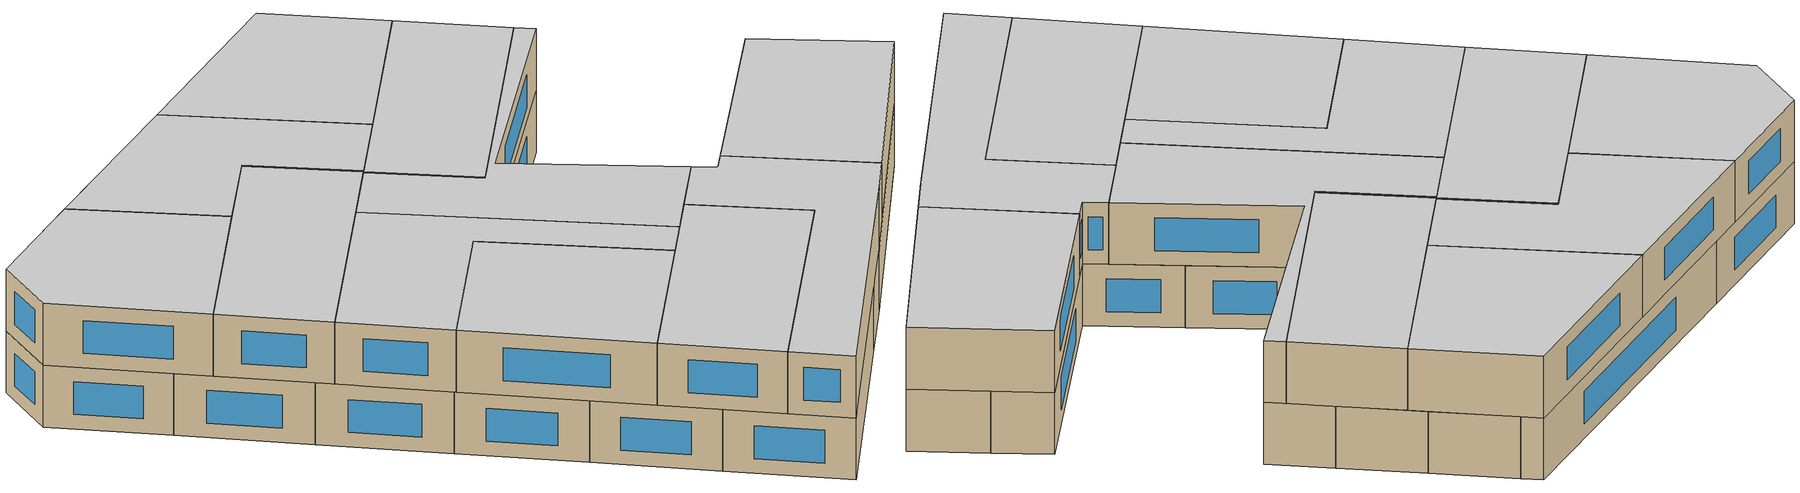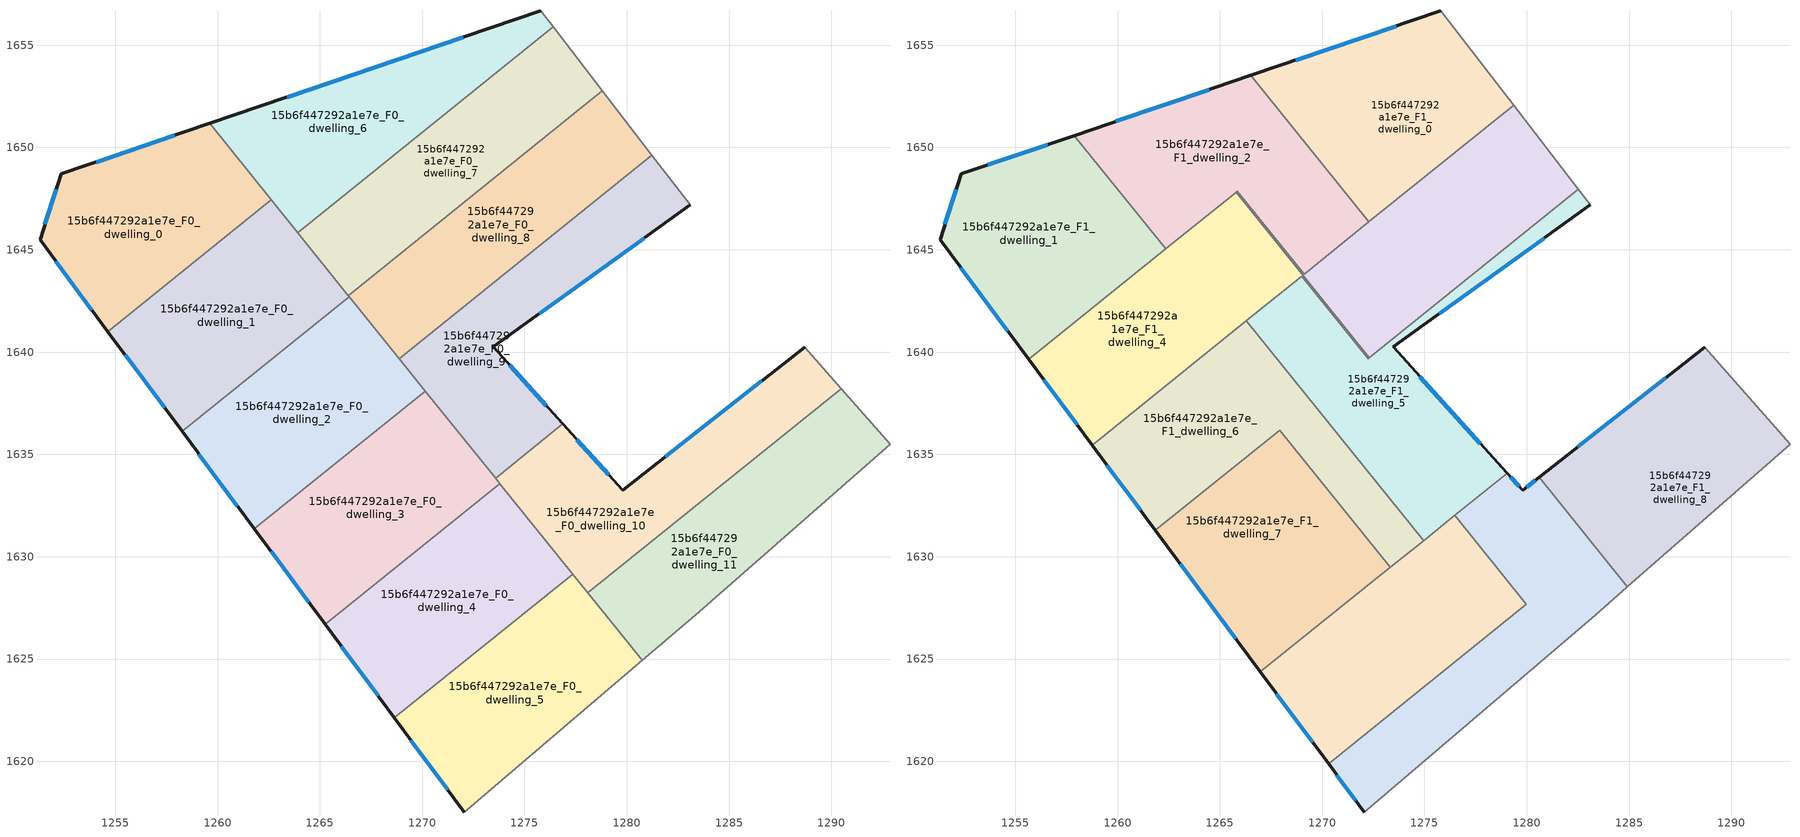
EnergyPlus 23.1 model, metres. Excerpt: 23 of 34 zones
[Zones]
15b6f447292a1e7e_F0_dwelling_0
 floor ground (EU_floor_Construction): 1259.62,1651.17 1262.63,1647.44 1254.65,1641.01 1251.33,1645.48 1252.36,1648.71 z0
 wall outside (EU_wall_Construction): 1259.62,1651.17 1252.36,1648.71 1251.33,1645.48 1254.65,1641.01 z0:3
 wall to 15b6f447292a1e7e_F0_dwelling_1 (EU_wall_Construction): 1254.65,1641.01 1262.63,1647.44 z0:3
 wall to 15b6f447292a1e7e_F0_dwelling_6 (EU_wall_Construction): 1262.63,1647.44 1259.62,1651.17 z0:3
 window (EU_Window_Construction): 1252.11,1644.43 1253.87,1642.06 / 1252.12,1647.95 1251.57,1646.24 / 1257.92,1650.59 1254.07,1649.28 z0.7:2.3
15b6f447292a1e7e_F0_dwelling_1
 floor ground (EU_floor_Construction): 1262.63,1647.44 1266.44,1642.71 1258.27,1636.13 1254.65,1641.01 z0
 wall outside (EU_wall_Construction): 1254.65,1641.01 1258.27,1636.13 z0:3
 wall to 15b6f447292a1e7e_F0_dwelling_2 (EU_wall_Construction): 1258.27,1636.13 1266.44,1642.71 z0:3
 wall to 15b6f447292a1e7e_F0_dwelling_7 (EU_wall_Construction): 1266.4,1642.76 1263.92,1645.83 z0:3
 wall to 15b6f447292a1e7e_F0_dwelling_6 (EU_wall_Construction): 1263.92,1645.83 1262.63,1647.44 z0:3
 wall to 15b6f447292a1e7e_F0_dwelling_8 (EU_wall_Construction): 1266.44,1642.71 1266.4,1642.76 z0:3
 window (EU_Window_Construction): 1255.5,1639.86 1257.42,1637.27 z0.7:2.3
15b6f447292a1e7e_F0_dwelling_10
 floor ground (EU_floor_Construction): 1288.68,1640.24 1290.47,1638.21 1278.1,1628.24 1273.59,1633.84 1276.87,1636.49 1279.8,1633.24 z0
 wall outside (EU_wall_Construction): 1288.68,1640.24 1279.8,1633.24 1276.87,1636.49 z0:3
 wall to 15b6f447292a1e7e_F0_dwelling_11 (EU_wall_Construction): 1278.1,1628.24 1290.47,1638.21 z0:3
 wall to 15b6f447292a1e7e_F0_dwelling_9 (EU_wall_Construction): 1276.87,1636.49 1273.59,1633.84 z0:3
 wall adiabatic (EU_wall_Construction): 1290.47,1638.21 1288.68,1640.24 z0:3
 wall to 15b6f447292a1e7e_F0_dwelling_4 (EU_wall_Construction): 1273.8,1633.58 1277.37,1629.15 z0:3
 wall to 15b6f447292a1e7e_F0_dwelling_5 (EU_wall_Construction): 1277.37,1629.15 1278.1,1628.24 z0:3
 wall to 15b6f447292a1e7e_F0_dwelling_3 (EU_wall_Construction): 1273.59,1633.84 1273.8,1633.58 z0:3
 window (EU_Window_Construction): 1279.11,1634.01 1277.56,1635.73 / 1286.6,1638.6 1281.89,1634.89 z0.7:2.3
15b6f447292a1e7e_F0_dwelling_11
 floor ground (EU_floor_Construction): 1290.47,1638.21 1292.86,1635.51 1283.34,1627.14 1280.76,1624.94 1278.1,1628.24 z0
 wall adiabatic (EU_wall_Construction): 1280.76,1624.94 1283.34,1627.14 1292.86,1635.51 1290.47,1638.21 z0:3
 wall to 15b6f447292a1e7e_F0_dwelling_5 (EU_wall_Construction): 1278.1,1628.24 1280.76,1624.94 z0:3
15b6f447292a1e7e_F0_dwelling_2
 floor ground (EU_floor_Construction): 1266.44,1642.71 1270.16,1638.09 1261.8,1631.36 1258.27,1636.13 z0
 wall outside (EU_wall_Construction): 1258.27,1636.13 1261.8,1631.36 z0:3
 wall to 15b6f447292a1e7e_F0_dwelling_3 (EU_wall_Construction): 1261.8,1631.36 1270.16,1638.09 z0:3
 wall to 15b6f447292a1e7e_F0_dwelling_8 (EU_wall_Construction): 1268.88,1639.68 1266.44,1642.71 z0:3
 wall to 15b6f447292a1e7e_F0_dwelling_9 (EU_wall_Construction): 1270.16,1638.1 1268.88,1639.68 z0:3
 window (EU_Window_Construction): 1259.1,1635.01 1260.97,1632.48 z0.7:2.3
 ceiling adiabatic (EU_roof_Construction): 1270.16,1638.09 1266.96,1642.07 1258.76,1635.46 1261.8,1631.36 z3
15b6f447292a1e7e_F0_dwelling_3
 floor ground (EU_floor_Construction): 1270.16,1638.09 1273.8,1633.58 1265.26,1626.69 1261.8,1631.36 z0
 wall outside (EU_wall_Construction): 1261.8,1631.36 1265.26,1626.69 z0:3
 wall to 15b6f447292a1e7e_F0_dwelling_4 (EU_wall_Construction): 1265.26,1626.69 1273.8,1633.58 z0:3
 wall to 15b6f447292a1e7e_F0_dwelling_9 (EU_wall_Construction): 1273.59,1633.84 1270.16,1638.09 z0:3
 window (EU_Window_Construction): 1262.61,1630.26 1264.45,1627.79 z0.7:2.3
15b6f447292a1e7e_F0_dwelling_4
 floor ground (EU_floor_Construction): 1273.8,1633.58 1277.37,1629.16 1268.65,1622.13 1265.26,1626.69 z0
 wall outside (EU_wall_Construction): 1265.26,1626.69 1268.65,1622.13 z0:3
 wall to 15b6f447292a1e7e_F0_dwelling_5 (EU_wall_Construction): 1268.65,1622.13 1277.37,1629.16 z0:3
 window (EU_Window_Construction): 1266.06,1625.62 1267.85,1623.2 z0.7:2.3
15b6f447292a1e7e_F0_dwelling_5
 floor ground (EU_floor_Construction): 1277.37,1629.16 1280.76,1624.94 1272.06,1617.52 1268.65,1622.13 z0
 wall outside (EU_wall_Construction): 1268.65,1622.13 1272.06,1617.52 z0:3
 wall adiabatic (EU_wall_Construction): 1272.06,1617.52 1280.76,1624.94 z0:3
 window (EU_Window_Construction): 1269.45,1621.05 1271.26,1618.6 z0.7:2.3
15b6f447292a1e7e_F0_dwelling_6
 floor ground (EU_floor_Construction): 1275.8,1656.67 1276.4,1655.89 1263.92,1645.83 1259.62,1651.17 z0
 wall outside (EU_wall_Construction): 1275.8,1656.67 1259.62,1651.17 z0:3
 wall to 15b6f447292a1e7e_F0_dwelling_7 (EU_wall_Construction): 1263.92,1645.83 1276.4,1655.89 z0:3
 wall adiabatic (EU_wall_Construction): 1276.4,1655.89 1275.8,1656.67 z0:3
 window (EU_Window_Construction): 1272,1655.38 1263.42,1652.46 z0.7:2.3
15b6f447292a1e7e_F0_dwelling_7
 floor ground (EU_floor_Construction): 1276.4,1655.89 1278.81,1652.77 1266.4,1642.76 1263.92,1645.83 z0
 wall to 15b6f447292a1e7e_F0_dwelling_8 (EU_wall_Construction): 1266.4,1642.76 1278.81,1652.77 z0:3
 wall adiabatic (EU_wall_Construction): 1278.81,1652.77 1276.4,1655.89 z0:3
15b6f447292a1e7e_F0_dwelling_8
 floor ground (EU_floor_Construction): 1278.81,1652.77 1281.23,1649.63 1268.88,1639.68 1266.4,1642.76 z0
 wall to 15b6f447292a1e7e_F0_dwelling_9 (EU_wall_Construction): 1268.88,1639.68 1281.23,1649.63 z0:3
 wall adiabatic (EU_wall_Construction): 1281.23,1649.63 1278.81,1652.77 z0:3
15b6f447292a1e7e_F0_dwelling_9
 floor ground (EU_floor_Construction): 1281.23,1649.63 1283.11,1647.19 1273.47,1640.25 1276.87,1636.49 1273.59,1633.84 1268.88,1639.68 z0
 wall outside (EU_wall_Construction): 1276.87,1636.49 1273.47,1640.25 1283.11,1647.19 z0:3
 wall adiabatic (EU_wall_Construction): 1283.11,1647.19 1281.23,1649.63 z0:3
 window (EU_Window_Construction): 1275.73,1641.88 1280.84,1645.56 / 1276.07,1637.37 1274.27,1639.37 z0.7:2.3
15b6f447292a1e7e_F1_dwelling_0
 floor to 15b6f447292a1e7e_F0_dwelling_7 (EU_floor_Construction): 1276.4,1655.89 1278.81,1652.77 1271.73,1647.06 1269.25,1650.13 z3
 floor to 15b6f447292a1e7e_F0_dwelling_8 (EU_floor_Construction): 1278.81,1652.77 1279.35,1652.06 1272.28,1646.37 1271.73,1647.06 z3
 floor to 15b6f447292a1e7e_F0_dwelling_6 (EU_floor_Construction): 1275.8,1656.67 1276.4,1655.89 1269.25,1650.13 1266.52,1653.52 z3
 wall outside (EU_wall_Construction): 1275.8,1656.67 1266.52,1653.52 z3:6
 wall to 15b6f447292a1e7e_F1_dwelling_2 (EU_wall_Construction): 1266.52,1653.52 1272.28,1646.37 z3:6
 wall adiabatic (EU_wall_Construction): 1279.35,1652.06 1275.8,1656.67 z3:6
 wall to 15b6f447292a1e7e_F1_dwelling_3 (EU_wall_Construction): 1272.28,1646.37 1279.35,1652.06 z3:6
 window (EU_Window_Construction): 1273.62,1655.93 1268.7,1654.26 z3.7:5.3
 ceiling to 15b6f447292a1e7e_F2_dwelling_0 (EU_floor_Construction): 1279.35,1652.06 1275.8,1656.67 1266.52,1653.52 1272.28,1646.37 z6
15b6f447292a1e7e_F1_dwelling_1
 floor to 15b6f447292a1e7e_F0_dwelling_0 (EU_floor_Construction): 1257.88,1650.58 1261.29,1646.36 1254.65,1641.01 1251.33,1645.48 1252.36,1648.71 z3
 floor to 15b6f447292a1e7e_F0_dwelling_1 (EU_floor_Construction): 1261.29,1646.36 1262.35,1645.04 1255.66,1639.64 1254.65,1641.01 z3
 wall outside (EU_wall_Construction): 1257.88,1650.58 1252.36,1648.71 1251.33,1645.48 1255.66,1639.64 z3:6
 wall to 15b6f447292a1e7e_F1_dwelling_2 (EU_wall_Construction): 1262.35,1645.04 1257.88,1650.58 z3:6
 wall to 15b6f447292a1e7e_F1_dwelling_4 (EU_wall_Construction): 1255.66,1639.64 1262.35,1645.04 z3:6
 window (EU_Window_Construction): 1252.34,1644.11 1254.64,1641.02 / 1252.12,1647.95 1251.57,1646.24 / 1256.59,1650.14 1253.66,1649.15 z3.7:5.3
 ceiling to 15b6f447292a1e7e_F2_dwelling_1 (EU_floor_Construction): 1262.35,1645.04 1257.88,1650.58 1252.36,1648.71 1251.33,1645.48 1255.66,1639.64 z6
15b6f447292a1e7e_F1_dwelling_10
 floor to 15b6f447292a1e7e_F0_dwelling_5 (EU_floor_Construction): 1279.12,1626.98 1280.76,1624.94 1272.06,1617.52 1270.31,1619.88 z3
 floor to 15b6f447292a1e7e_F0_dwelling_10 (EU_floor_Construction): 1280.61,1633.88 1282.37,1631.68 1278.96,1628.94 1276.48,1632.02 1279.04,1634.08 1279.8,1633.24 z3
 floor to 15b6f447292a1e7e_F0_dwelling_11 (EU_floor_Construction): 1282.37,1631.68 1284.92,1628.53 1283.34,1627.14 1280.76,1624.94 1279.12,1626.98 1279.98,1627.67 1278.96,1628.94 z3
 wall outside (EU_wall_Construction): 1280.6,1633.88 1279.8,1633.24 1279.04,1634.08 / 1270.31,1619.88 1272.06,1617.52 z3:6
 wall to 15b6f447292a1e7e_F1_dwelling_9 (EU_wall_Construction): 1276.48,1632.02 1279.98,1627.67 1270.31,1619.88 z3:6
 wall to 15b6f447292a1e7e_F1_dwelling_8 (EU_wall_Construction): 1284.92,1628.53 1280.6,1633.88 z3:6
 wall adiabatic (EU_wall_Construction): 1272.06,1617.52 1283.34,1627.14 1284.92,1628.53 z3:6
 wall to 15b6f447292a1e7e_F1_dwelling_5 (EU_wall_Construction): 1279.04,1634.08 1276.48,1632.02 z3:6
 window (EU_Window_Construction): 1279.62,1633.44 1279.22,1633.89 / 1280.42,1633.73 1279.99,1633.39 / 1270.72,1619.33 1271.65,1618.08 z3.7:5.3
 ceiling to 15b6f447292a1e7e_F2_dwelling_10 (EU_floor_Construction): 1283.34,1627.14 1284.92,1628.53 1280.6,1633.88 1279.8,1633.24 1279.04,1634.08 1276.48,1632.02 1279.98,1627.67 1270.31,1619.88 1272.06,1617.52 z6
15b6f447292a1e7e_F1_dwelling_2
 floor to 15b6f447292a1e7e_F0_dwelling_6 (EU_floor_Construction): 1266.52,1653.52 1269.25,1650.13 1266.09,1647.57 1265.85,1647.86 1263.69,1646.12 1259.62,1651.17 z3
 floor to 15b6f447292a1e7e_F0_dwelling_0 (EU_floor_Construction): 1259.62,1651.17 1262.63,1647.44 1261.29,1646.36 1257.88,1650.58 z3
 floor to 15b6f447292a1e7e_F0_dwelling_7 (EU_floor_Construction): 1269.25,1650.13 1271.73,1647.06 1268.56,1644.51 1266.09,1647.57 z3
 floor to 15b6f447292a1e7e_F0_dwelling_1 (EU_floor_Construction): 1262.63,1647.44 1263.69,1646.12 1262.35,1645.04 1261.29,1646.36 z3
 floor to 15b6f447292a1e7e_F0_dwelling_8 (EU_floor_Construction): 1271.73,1647.06 1272.28,1646.37 1269.12,1643.81 1268.56,1644.51 z3
 wall outside (EU_wall_Construction): 1266.52,1653.52 1257.88,1650.58 z3:6
 wall to 15b6f447292a1e7e_F1_dwelling_3 (EU_wall_Construction): 1265.79,1647.81 1265.85,1647.86 1269.12,1643.81 1272.28,1646.36 z3:6
 wall to 15b6f447292a1e7e_F1_dwelling_4 (EU_wall_Construction): 1262.35,1645.04 1265.79,1647.81 z3:6
 window (EU_Window_Construction): 1264.49,1652.83 1259.91,1651.27 z3.7:5.3
 ceiling to 15b6f447292a1e7e_F2_dwelling_2 (EU_floor_Construction): 1272.28,1646.37 1266.52,1653.52 1257.88,1650.58 1262.35,1645.04 1265.85,1647.86 1269.12,1643.81 z6
15b6f447292a1e7e_F1_dwelling_3
 floor to 15b6f447292a1e7e_F0_dwelling_8 (EU_floor_Construction): 1279.35,1652.06 1281.23,1649.63 1270.98,1641.37 1268.5,1644.46 1268.56,1644.51 1269.12,1643.81 z3
 floor to 15b6f447292a1e7e_F0_dwelling_9 (EU_floor_Construction): 1281.23,1649.63 1282.52,1647.96 1272.31,1639.73 1270.98,1641.37 z3
 floor to 15b6f447292a1e7e_F0_dwelling_7 (EU_floor_Construction): 1266.09,1647.57 1268.56,1644.51 1268.5,1644.46 1266.03,1647.52 z3
 floor to 15b6f447292a1e7e_F0_dwelling_6 (EU_floor_Construction): 1265.85,1647.86 1266.09,1647.57 1266.03,1647.52 1265.79,1647.81 z3
 wall adiabatic (EU_wall_Construction): 1282.52,1647.96 1279.35,1652.06 z3:6
 wall to 15b6f447292a1e7e_F1_dwelling_4 (EU_wall_Construction): 1265.79,1647.81 1272.31,1639.73 z3:6
 wall to 15b6f447292a1e7e_F1_dwelling_5 (EU_wall_Construction): 1272.31,1639.73 1282.52,1647.96 z3:6
 ceiling to 15b6f447292a1e7e_F2_dwelling_3 (EU_floor_Construction): 1282.52,1647.96 1279.35,1652.06 1269.12,1643.81 1265.85,1647.86 1265.79,1647.81 1272.31,1639.73 z6
15b6f447292a1e7e_F1_dwelling_4
 floor to 15b6f447292a1e7e_F0_dwelling_1 (EU_floor_Construction): 1263.69,1646.12 1266.44,1642.71 1258.27,1636.13 1255.66,1639.64 z3
 floor to 15b6f447292a1e7e_F0_dwelling_8 (EU_floor_Construction): 1268.99,1643.71 1266.96,1642.07 1266.4,1642.76 1268.5,1644.46 1270.98,1641.37 1270.92,1641.32 z3
 floor to 15b6f447292a1e7e_F0_dwelling_6 (EU_floor_Construction): 1265.79,1647.81 1266.03,1647.52 1263.92,1645.83 1263.69,1646.12 z3
 floor to 15b6f447292a1e7e_F0_dwelling_9 (EU_floor_Construction): 1270.98,1641.37 1272.31,1639.73 1272.25,1639.67 1270.92,1641.32 z3
 floor to 15b6f447292a1e7e_F0_dwelling_7 (EU_floor_Construction): 1266.03,1647.52 1268.5,1644.46 1266.4,1642.76 1263.93,1645.83 z3
 floor to 15b6f447292a1e7e_F0_dwelling_2 (EU_floor_Construction): 1266.44,1642.71 1266.96,1642.07 1258.76,1635.46 1258.27,1636.13 z3
 wall outside (EU_wall_Construction): 1255.66,1639.64 1258.76,1635.46 z3:6
 wall to 15b6f447292a1e7e_F1_dwelling_5 (EU_wall_Construction): 1266.29,1641.54 1268.99,1643.71 1272.25,1639.67 1272.31,1639.73 z3:6
 wall to 15b6f447292a1e7e_F1_dwelling_6 (EU_wall_Construction): 1258.76,1635.46 1266.29,1641.54 z3:6
 window (EU_Window_Construction): 1256.39,1638.66 1258.03,1636.44 z3.7:5.3
 ceiling to 15b6f447292a1e7e_F2_dwelling_4 (EU_floor_Construction): 1272.25,1639.67 1272.31,1639.73 1265.79,1647.81 1255.66,1639.64 1258.76,1635.46 1268.99,1643.71 z6
15b6f447292a1e7e_F1_dwelling_5
 floor to 15b6f447292a1e7e_F0_dwelling_9 (EU_floor_Construction): 1282.52,1647.96 1283.11,1647.19 1273.47,1640.25 1276.87,1636.49 1273.59,1633.84 1268.88,1639.68 1270.92,1641.32 1272.25,1639.67 z3
 floor to 15b6f447292a1e7e_F0_dwelling_10 (EU_floor_Construction): 1276.87,1636.49 1279.04,1634.08 1275.62,1631.33 1273.59,1633.84 z3
 floor to 15b6f447292a1e7e_F0_dwelling_8 (EU_floor_Construction): 1268.99,1643.71 1270.92,1641.32 1268.88,1639.68 1266.96,1642.07 z3
 floor to 15b6f447292a1e7e_F0_dwelling_3 (EU_floor_Construction): 1270.16,1638.09 1273.8,1633.58 1273.14,1633.04 1269.5,1637.56 z3
 floor to 15b6f447292a1e7e_F0_dwelling_4 (EU_floor_Construction): 1273.8,1633.58 1275.62,1631.33 1274.95,1630.79 1273.14,1633.04 z3
 floor adiabatic (EU_floor_Construction): 1266.96,1642.07 1270.16,1638.09 1269.5,1637.56 1266.29,1641.54 z3
 wall outside (EU_wall_Construction): 1279.04,1634.08 1273.47,1640.25 1283.11,1647.19 z3:6
 wall adiabatic (EU_wall_Construction): 1283.11,1647.19 1282.52,1647.96 z3:6
 wall to 15b6f447292a1e7e_F1_dwelling_6 (EU_wall_Construction): 1266.29,1641.54 1274.95,1630.79 z3:6
 wall to 15b6f447292a1e7e_F1_dwelling_9 (EU_wall_Construction): 1274.95,1630.79 1276.48,1632.02 z3:6
 window (EU_Window_Construction): 1275.73,1641.88 1280.84,1645.56 / 1277.73,1635.53 1274.78,1638.8 z3.7:5.3
 ceiling to 15b6f447292a1e7e_F2_dwelling_5 (EU_floor_Construction): 1279.04,1634.08 1273.47,1640.25 1283.11,1647.19 1282.52,1647.96 1272.25,1639.67 1268.99,1643.71 1266.29,1641.54 1274.95,1630.79 z6
15b6f447292a1e7e_F1_dwelling_6
 floor adiabatic (EU_floor_Construction): 1266.29,1641.54 1269.5,1637.56 1261.8,1631.36 1258.76,1635.46 z3
 floor to 15b6f447292a1e7e_F0_dwelling_3 (EU_floor_Construction): 1269.5,1637.56 1273.14,1633.04 1271.51,1631.73 1267.92,1636.19 1261.85,1631.29 1261.8,1631.36 z3
 floor to 15b6f447292a1e7e_F0_dwelling_4 (EU_floor_Construction): 1273.14,1633.04 1274.95,1630.79 1273.33,1629.48 1271.51,1631.73 z3
 wall outside (EU_wall_Construction): 1258.76,1635.46 1261.85,1631.29 z3:6
 wall to 15b6f447292a1e7e_F1_dwelling_7 (EU_wall_Construction): 1261.85,1631.29 1267.92,1636.19 1273.33,1629.48 z3:6
 wall to 15b6f447292a1e7e_F1_dwelling_9 (EU_wall_Construction): 1273.33,1629.48 1274.95,1630.79 z3:6
 window (EU_Window_Construction): 1259.48,1634.48 1261.12,1632.27 z3.7:5.3
 ceiling to 15b6f447292a1e7e_F2_dwelling_6 (EU_floor_Construction): 1274.95,1630.79 1266.29,1641.54 1258.76,1635.46 1261.85,1631.29 1267.92,1636.19 1273.33,1629.48 z6
15b6f447292a1e7e_F1_dwelling_7
 floor to 15b6f447292a1e7e_F0_dwelling_3 (EU_floor_Construction): 1267.92,1636.19 1271.51,1631.73 1265.26,1626.69 1261.85,1631.29 z3
 floor to 15b6f447292a1e7e_F0_dwelling_4 (EU_floor_Construction): 1271.51,1631.73 1273.33,1629.48 1266.99,1624.37 1265.26,1626.69 z3
 wall outside (EU_wall_Construction): 1261.85,1631.29 1266.98,1624.37 z3:6
 wall to 15b6f447292a1e7e_F1_dwelling_9 (EU_wall_Construction): 1266.98,1624.37 1273.33,1629.48 z3:6
 window (EU_Window_Construction): 1263.06,1629.67 1265.78,1625.99 z3.7:5.3
 ceiling to 15b6f447292a1e7e_F2_dwelling_7 (EU_floor_Construction): 1273.33,1629.48 1267.92,1636.19 1261.85,1631.29 1266.98,1624.37 z6
15b6f447292a1e7e_F1_dwelling_8
 floor to 15b6f447292a1e7e_F0_dwelling_10 (EU_floor_Construction): 1288.68,1640.24 1290.47,1638.21 1282.37,1631.68 1280.61,1633.88 z3
 floor to 15b6f447292a1e7e_F0_dwelling_11 (EU_floor_Construction): 1290.47,1638.21 1292.86,1635.51 1284.92,1628.53 1282.37,1631.68 z3
 wall outside (EU_wall_Construction): 1288.68,1640.24 1280.6,1633.88 z3:6
 wall adiabatic (EU_wall_Construction): 1284.92,1628.53 1292.86,1635.51 1288.68,1640.24 z3:6
 window (EU_Window_Construction): 1286.79,1638.75 1282.5,1635.37 z3.7:5.3
 ceiling to 15b6f447292a1e7e_F2_dwelling_8 (EU_floor_Construction): 1292.86,1635.51 1288.68,1640.24 1280.6,1633.88 1284.92,1628.53 z6
15b6f447292a1e7e_F1_dwelling_9
 floor to 15b6f447292a1e7e_F0_dwelling_11 (EU_floor_Construction): 1278.96,1628.94 1279.98,1627.67 1279.12,1626.98 1278.1,1628.24 z3
 floor to 15b6f447292a1e7e_F0_dwelling_5 (EU_floor_Construction): 1277.37,1629.16 1279.12,1626.98 1270.31,1619.88 1268.65,1622.13 z3
 floor to 15b6f447292a1e7e_F0_dwelling_4 (EU_floor_Construction): 1275.62,1631.33 1277.37,1629.16 1268.65,1622.13 1266.99,1624.37 z3
 floor to 15b6f447292a1e7e_F0_dwelling_10 (EU_floor_Construction): 1276.48,1632.02 1278.96,1628.94 1278.1,1628.24 1275.62,1631.33 z3
 wall outside (EU_wall_Construction): 1266.98,1624.37 1270.31,1619.88 z3:6
 window (EU_Window_Construction): 1267.77,1623.31 1269.53,1620.93 z3.7:5.3
 ceiling to 15b6f447292a1e7e_F2_dwelling_9 (EU_floor_Construction): 1279.98,1627.67 1276.48,1632.02 1266.98,1624.37 1270.31,1619.88 z6
[Building]
EU S2 Campaign: North Axis=0; Terrain=City; Solar Distribution=FullExterior
[Site:Location]
Budapest.Ferenc.Liszt.Intl.AP: Latitude=47.437; Longitude=19.256; Time Zone=1; Elevation=185
[SizingPeriod:WeatherFileDays]
AnnualSizingPeriod: Begin Month=1; Begin Day of Month=1; End Month=12; End Day of Month=31; Day of Week for Start Day=Monday; Use Weather File Daylight Saving Period=No; Use Weather File Rain and Snow Indicators=No
[MATERIAL]
EU_InternalMass_Material: Roughness=MediumRough; Thickness=0.1; Conductivity=1; Density=1800; Specific Heat=900; Thermal Absorptance=0.9; Solar Absorptance=0.7; Visible Absorptance=0.7
[MATERIAL:NOMASS] Roughness=MediumRough; Thermal Absorptance=0.9; Solar Absorptance=0.7; Visible Absorptance=0.7
Name | Thermal Resistance
EU_wall_NoMass | 0.832559
EU_roof_NoMass | 1.39638
EU_floor_NoMass | 0.872794
[WINDOWMATERIAL:SIMPLEGLAZINGSYSTEM]
EU_Window_SimpleGlazing: UFactor=2.79869; Solar Heat Gain Coefficient=0.75; Visible Transmittance=0.75
[CONSTRUCTION]
EU_wall_Construction: EU_wall_NoMass
EU_roof_Construction: EU_roof_NoMass
EU_floor_Construction: EU_floor_NoMass
EU_Window_Construction: EU_Window_SimpleGlazing
EU_InternalMass_Construction: EU_InternalMass_Material
[ZONE] Type=1; Multiplier=1; Ceiling Height=autocalculate; Floor Area=autocalculate; Part of Total Floor Area=Yes
Name | Volume
15b6f447292a1e7e_F0_dwelling_0 | 188.941
15b6f447292a1e7e_F1_dwelling_0; 15b6f447292a1e7e_F1_dwelling_4 | 206.108
15b6f447292a1e7e_F0_dwelling_1 | 188.918
15b6f447292a1e7e_F1_dwelling_1 | 206.122
15b6f447292a1e7e_F0_dwelling_10 | 188.912
15b6f447292a1e7e_F1_dwelling_10 | 206.097
15b6f447292a1e7e_F0_dwelling_11 | 188.952
15b6f447292a1e7e_F0_dwelling_2 | 188.937
15b6f447292a1e7e_F1_dwelling_2 | 206.116
15b6f447292a1e7e_F0_dwelling_3 | 188.926
15b6f447292a1e7e_F1_dwelling_3 | 206.111
15b6f447292a1e7e_F0_dwelling_4 | 188.923
15b6f447292a1e7e_F0_dwelling_5 | 188.948
15b6f447292a1e7e_F1_dwelling_5 | 206.101
15b6f447292a1e7e_F0_dwelling_6 | 188.935
15b6f447292a1e7e_F1_dwelling_6; 15b6f447292a1e7e_F1_dwelling_9 | 206.099
15b6f447292a1e7e_F0_dwelling_7 | 188.921
15b6f447292a1e7e_F1_dwelling_7 | 206.069
15b6f447292a1e7e_F0_dwelling_8 | 188.939
15b6f447292a1e7e_F1_dwelling_8 | 206.117
15b6f447292a1e7e_F0_dwelling_9 | 188.922
[INTERNALMASS] Construction=EU_InternalMass_Construction
Name | Zone or ZoneList | Surface Area
15b6f447292a1e7e_F0_dwelling_0_EU_InternalMass | 15b6f447292a1e7e_F0_dwelling_0 | 62.9804
15b6f447292a1e7e_F0_dwelling_1_EU_InternalMass | 15b6f447292a1e7e_F0_dwelling_1 | 62.9728
15b6f447292a1e7e_F0_dwelling_2_EU_InternalMass | 15b6f447292a1e7e_F0_dwelling_2 | 62.979
15b6f447292a1e7e_F0_dwelling_3_EU_InternalMass | 15b6f447292a1e7e_F0_dwelling_3 | 62.9752
15b6f447292a1e7e_F0_dwelling_4_EU_InternalMass | 15b6f447292a1e7e_F0_dwelling_4 | 62.9744
15b6f447292a1e7e_F0_dwelling_5_EU_InternalMass | 15b6f447292a1e7e_F0_dwelling_5 | 62.9825
15b6f447292a1e7e_F0_dwelling_6_EU_InternalMass | 15b6f447292a1e7e_F0_dwelling_6 | 62.9785
15b6f447292a1e7e_F0_dwelling_7_EU_InternalMass | 15b6f447292a1e7e_F0_dwelling_7 | 62.9734
15b6f447292a1e7e_F0_dwelling_8_EU_InternalMass | 15b6f447292a1e7e_F0_dwelling_8 | 62.9796
15b6f447292a1e7e_F0_dwelling_9_EU_InternalMass | 15b6f447292a1e7e_F0_dwelling_9 | 62.9742
15b6f447292a1e7e_F0_dwelling_10_EU_InternalMass | 15b6f447292a1e7e_F0_dwelling_10 | 62.9705
15b6f447292a1e7e_F0_dwelling_11_EU_InternalMass | 15b6f447292a1e7e_F0_dwelling_11 | 62.9843
15b6f447292a1e7e_F1_dwelling_0_EU_InternalMass | 15b6f447292a1e7e_F1_dwelling_0 | 68.7035
15b6f447292a1e7e_F1_dwelling_1_EU_InternalMass | 15b6f447292a1e7e_F1_dwelling_1 | 68.7093
15b6f447292a1e7e_F1_dwelling_2_EU_InternalMass | 15b6f447292a1e7e_F1_dwelling_2 | 68.7056
15b6f447292a1e7e_F1_dwelling_3_EU_InternalMass | 15b6f447292a1e7e_F1_dwelling_3 | 68.7045
15b6f447292a1e7e_F1_dwelling_4_EU_InternalMass | 15b6f447292a1e7e_F1_dwelling_4 | 68.7029
15b6f447292a1e7e_F1_dwelling_5_EU_InternalMass | 15b6f447292a1e7e_F1_dwelling_5 | 68.7003
15b6f447292a1e7e_F1_dwelling_6_EU_InternalMass | 15b6f447292a1e7e_F1_dwelling_6 | 68.6996
15b6f447292a1e7e_F1_dwelling_7_EU_InternalMass | 15b6f447292a1e7e_F1_dwelling_7 | 68.6891
15b6f447292a1e7e_F1_dwelling_8_EU_InternalMass | 15b6f447292a1e7e_F1_dwelling_8 | 68.7059
15b6f447292a1e7e_F1_dwelling_9_EU_InternalMass | 15b6f447292a1e7e_F1_dwelling_9 | 68.6993
15b6f447292a1e7e_F1_dwelling_10_EU_InternalMass | 15b6f447292a1e7e_F1_dwelling_10 | 68.6989
[OTHEREQUIPMENT] Fuel Type=Electricity; Design Level Calculation Method=Watts/Area; Power per Zone Floor Area=1; Fraction Latent=0; Fraction Radiant=0; Fraction Lost=0; Carbon Dioxide Generation Rate=0; EndUse Subcategory=EU_Step8_InternalGains
Name | Zone or ZoneList or Space or SpaceList | Schedule
EU_Step8_InternalGain_15b6f447292a1e7e_F0_dwelling_0_f000 | 15b6f447292a1e7e_F0_dwelling_0 | EU_Step8_GainSchedule_15b6f447292a1e7e_F0_dwelling_0_f000
EU_Step8_InternalGain_15b6f447292a1e7e_F0_dwelling_1_f000 | 15b6f447292a1e7e_F0_dwelling_1 | EU_Step8_GainSchedule_15b6f447292a1e7e_F0_dwelling_1_f000
EU_Step8_InternalGain_15b6f447292a1e7e_F0_dwelling_2_f000 | 15b6f447292a1e7e_F0_dwelling_2 | EU_Step8_GainSchedule_15b6f447292a1e7e_F0_dwelling_2_f000
EU_Step8_InternalGain_15b6f447292a1e7e_F0_dwelling_3_f000 | 15b6f447292a1e7e_F0_dwelling_3 | EU_Step8_GainSchedule_15b6f447292a1e7e_F0_dwelling_3_f000
EU_Step8_InternalGain_15b6f447292a1e7e_F0_dwelling_4_f000 | 15b6f447292a1e7e_F0_dwelling_4 | EU_Step8_GainSchedule_15b6f447292a1e7e_F0_dwelling_4_f000
EU_Step8_InternalGain_15b6f447292a1e7e_F0_dwelling_5_f000 | 15b6f447292a1e7e_F0_dwelling_5 | EU_Step8_GainSchedule_15b6f447292a1e7e_F0_dwelling_5_f000
EU_Step8_InternalGain_15b6f447292a1e7e_F0_dwelling_6_f000 | 15b6f447292a1e7e_F0_dwelling_6 | EU_Step8_GainSchedule_15b6f447292a1e7e_F0_dwelling_6_f000
EU_Step8_InternalGain_15b6f447292a1e7e_F0_dwelling_7_f000 | 15b6f447292a1e7e_F0_dwelling_7 | EU_Step8_GainSchedule_15b6f447292a1e7e_F0_dwelling_7_f000
EU_Step8_InternalGain_15b6f447292a1e7e_F0_dwelling_8_f000 | 15b6f447292a1e7e_F0_dwelling_8 | EU_Step8_GainSchedule_15b6f447292a1e7e_F0_dwelling_8_f000
EU_Step8_InternalGain_15b6f447292a1e7e_F0_dwelling_9_f000 | 15b6f447292a1e7e_F0_dwelling_9 | EU_Step8_GainSchedule_15b6f447292a1e7e_F0_dwelling_9_f000
EU_Step8_InternalGain_15b6f447292a1e7e_F0_dwelling_10_f000 | 15b6f447292a1e7e_F0_dwelling_10 | EU_Step8_GainSchedule_15b6f447292a1e7e_F0_dwelling_10_f000
EU_Step8_InternalGain_15b6f447292a1e7e_F0_dwelling_11_f000 | 15b6f447292a1e7e_F0_dwelling_11 | EU_Step8_GainSchedule_15b6f447292a1e7e_F0_dwelling_11_f000
EU_Step8_InternalGain_15b6f447292a1e7e_F1_dwelling_0_f000 | 15b6f447292a1e7e_F1_dwelling_0 | EU_Step8_GainSchedule_15b6f447292a1e7e_F1_dwelling_0_f000
EU_Step8_InternalGain_15b6f447292a1e7e_F1_dwelling_1_f000 | 15b6f447292a1e7e_F1_dwelling_1 | EU_Step8_GainSchedule_15b6f447292a1e7e_F1_dwelling_1_f000
EU_Step8_InternalGain_15b6f447292a1e7e_F1_dwelling_2_f000 | 15b6f447292a1e7e_F1_dwelling_2 | EU_Step8_GainSchedule_15b6f447292a1e7e_F1_dwelling_2_f000
EU_Step8_InternalGain_15b6f447292a1e7e_F1_dwelling_3_f000 | 15b6f447292a1e7e_F1_dwelling_3 | EU_Step8_GainSchedule_15b6f447292a1e7e_F1_dwelling_3_f000
EU_Step8_InternalGain_15b6f447292a1e7e_F1_dwelling_4_f000 | 15b6f447292a1e7e_F1_dwelling_4 | EU_Step8_GainSchedule_15b6f447292a1e7e_F1_dwelling_4_f000
EU_Step8_InternalGain_15b6f447292a1e7e_F1_dwelling_5_f000 | 15b6f447292a1e7e_F1_dwelling_5 | EU_Step8_GainSchedule_15b6f447292a1e7e_F1_dwelling_5_f000
EU_Step8_InternalGain_15b6f447292a1e7e_F1_dwelling_6_f000 | 15b6f447292a1e7e_F1_dwelling_6 | EU_Step8_GainSchedule_15b6f447292a1e7e_F1_dwelling_6_f000
EU_Step8_InternalGain_15b6f447292a1e7e_F1_dwelling_7_f000 | 15b6f447292a1e7e_F1_dwelling_7 | EU_Step8_GainSchedule_15b6f447292a1e7e_F1_dwelling_7_f000
EU_Step8_InternalGain_15b6f447292a1e7e_F1_dwelling_8_f000 | 15b6f447292a1e7e_F1_dwelling_8 | EU_Step8_GainSchedule_15b6f447292a1e7e_F1_dwelling_8_f000
EU_Step8_InternalGain_15b6f447292a1e7e_F1_dwelling_9_f000 | 15b6f447292a1e7e_F1_dwelling_9 | EU_Step8_GainSchedule_15b6f447292a1e7e_F1_dwelling_9_f000
EU_Step8_InternalGain_15b6f447292a1e7e_F1_dwelling_10_f000 | 15b6f447292a1e7e_F1_dwelling_10 | EU_Step8_GainSchedule_15b6f447292a1e7e_F1_dwelling_10_f000
[ZONEVENTILATION:DESIGNFLOWRATE] Schedule=EU_AlwaysOn; Design Flow Rate Calculation Method=AirChanges/Hour; Air Changes per Hour=0.475469; Ventilation Type=Natural; Fan Pressure Rise=0; Fan Total Efficiency=1; Constant Term Coefficient=1; Temperature Term Coefficient=0; Velocity Term Coefficient=0; Velocity Squared Term Coefficient=0; Minimum Indoor Temperature=-100; Maximum Indoor Temperature=100; Delta Temperature=-100; Minimum Outdoor Temperature=-100; Maximum Outdoor Temperature=100; Maximum Wind Speed=40
Name | Zone or ZoneList or Space or SpaceList
EU_ConstantAir_15b6f447292a1e7e_F0_dwelling_0 | 15b6f447292a1e7e_F0_dwelling_0
EU_ConstantAir_15b6f447292a1e7e_F0_dwelling_1 | 15b6f447292a1e7e_F0_dwelling_1
EU_ConstantAir_15b6f447292a1e7e_F0_dwelling_2 | 15b6f447292a1e7e_F0_dwelling_2
EU_ConstantAir_15b6f447292a1e7e_F0_dwelling_3 | 15b6f447292a1e7e_F0_dwelling_3
EU_ConstantAir_15b6f447292a1e7e_F0_dwelling_4 | 15b6f447292a1e7e_F0_dwelling_4
EU_ConstantAir_15b6f447292a1e7e_F0_dwelling_5 | 15b6f447292a1e7e_F0_dwelling_5
EU_ConstantAir_15b6f447292a1e7e_F0_dwelling_6 | 15b6f447292a1e7e_F0_dwelling_6
EU_ConstantAir_15b6f447292a1e7e_F0_dwelling_7 | 15b6f447292a1e7e_F0_dwelling_7
EU_ConstantAir_15b6f447292a1e7e_F0_dwelling_8 | 15b6f447292a1e7e_F0_dwelling_8
EU_ConstantAir_15b6f447292a1e7e_F0_dwelling_9 | 15b6f447292a1e7e_F0_dwelling_9
EU_ConstantAir_15b6f447292a1e7e_F0_dwelling_10 | 15b6f447292a1e7e_F0_dwelling_10
EU_ConstantAir_15b6f447292a1e7e_F0_dwelling_11 | 15b6f447292a1e7e_F0_dwelling_11
EU_ConstantAir_15b6f447292a1e7e_F1_dwelling_0 | 15b6f447292a1e7e_F1_dwelling_0
EU_ConstantAir_15b6f447292a1e7e_F1_dwelling_1 | 15b6f447292a1e7e_F1_dwelling_1
EU_ConstantAir_15b6f447292a1e7e_F1_dwelling_2 | 15b6f447292a1e7e_F1_dwelling_2
EU_ConstantAir_15b6f447292a1e7e_F1_dwelling_3 | 15b6f447292a1e7e_F1_dwelling_3
EU_ConstantAir_15b6f447292a1e7e_F1_dwelling_4 | 15b6f447292a1e7e_F1_dwelling_4
EU_ConstantAir_15b6f447292a1e7e_F1_dwelling_5 | 15b6f447292a1e7e_F1_dwelling_5
EU_ConstantAir_15b6f447292a1e7e_F1_dwelling_6 | 15b6f447292a1e7e_F1_dwelling_6
EU_ConstantAir_15b6f447292a1e7e_F1_dwelling_7 | 15b6f447292a1e7e_F1_dwelling_7
EU_ConstantAir_15b6f447292a1e7e_F1_dwelling_8 | 15b6f447292a1e7e_F1_dwelling_8
EU_ConstantAir_15b6f447292a1e7e_F1_dwelling_9 | 15b6f447292a1e7e_F1_dwelling_9
EU_ConstantAir_15b6f447292a1e7e_F1_dwelling_10 | 15b6f447292a1e7e_F1_dwelling_10
[HVACTEMPLATE:THERMOSTAT] Constant Heating Setpoint=20; Constant Cooling Setpoint=50
EU_HeatOnly_15b6f447292a1e7e_F0_dwelling_0; EU_HeatOnly_15b6f447292a1e7e_F0_dwelling_1; EU_HeatOnly_15b6f447292a1e7e_F0_dwelling_2; EU_HeatOnly_15b6f447292a1e7e_F0_dwelling_3; EU_HeatOnly_15b6f447292a1e7e_F0_dwelling_4; EU_HeatOnly_15b6f447292a1e7e_F0_dwelling_5; EU_HeatOnly_15b6f447292a1e7e_F0_dwelling_6; EU_HeatOnly_15b6f447292a1e7e_F0_dwelling_7; EU_HeatOnly_15b6f447292a1e7e_F0_dwelling_8; EU_HeatOnly_15b6f447292a1e7e_F0_dwelling_9; EU_HeatOnly_15b6f447292a1e7e_F0_dwelling_10; EU_HeatOnly_15b6f447292a1e7e_F0_dwelling_11; EU_HeatOnly_15b6f447292a1e7e_F1_dwelling_0; EU_HeatOnly_15b6f447292a1e7e_F1_dwelling_1; EU_HeatOnly_15b6f447292a1e7e_F1_dwelling_2; EU_HeatOnly_15b6f447292a1e7e_F1_dwelling_3; EU_HeatOnly_15b6f447292a1e7e_F1_dwelling_4; EU_HeatOnly_15b6f447292a1e7e_F1_dwelling_5; EU_HeatOnly_15b6f447292a1e7e_F1_dwelling_6; EU_HeatOnly_15b6f447292a1e7e_F1_dwelling_7; EU_HeatOnly_15b6f447292a1e7e_F1_dwelling_8; EU_HeatOnly_15b6f447292a1e7e_F1_dwelling_9; EU_HeatOnly_15b6f447292a1e7e_F1_dwelling_10; EU_HeatOnly_15b6f447292a1e7e_F2_dwelling_0; EU_HeatOnly_15b6f447292a1e7e_F2_dwelling_1; EU_HeatOnly_15b6f447292a1e7e_F2_dwelling_2; EU_HeatOnly_15b6f447292a1e7e_F2_dwelling_3; EU_HeatOnly_15b6f447292a1e7e_F2_dwelling_4; EU_HeatOnly_15b6f447292a1e7e_F2_dwelling_5; EU_HeatOnly_15b6f447292a1e7e_F2_dwelling_6; EU_HeatOnly_15b6f447292a1e7e_F2_dwelling_7; EU_HeatOnly_15b6f447292a1e7e_F2_dwelling_8; EU_HeatOnly_15b6f447292a1e7e_F2_dwelling_9; EU_HeatOnly_15b6f447292a1e7e_F2_dwelling_10
[HVACTEMPLATE:ZONE:IDEALLOADSAIRSYSTEM] System Availability Schedule=EU_AlwaysOn; Maximum Heating Supply Air Temperature=50; Minimum Cooling Supply Air Temperature=13; Maximum Heating Supply Air Humidity Ratio=0.0156; Minimum Cooling Supply Air Humidity Ratio=0.0077; Heating Limit=NoLimit; Cooling Limit=NoLimit; Heating Availability Schedule=EU_AlwaysOn; Cooling Availability Schedule=EU_CoolingOff; Dehumidification Control Type=ConstantSensibleHeatRatio; Cooling Sensible Heat Ratio=0.7; Dehumidification Setpoint=60; Humidification Control Type=None; Humidification Setpoint=30; Outdoor Air Method=None; Outdoor Air Flow Rate per Person=0.00944; Outdoor Air Flow Rate per Zone Floor Area=0; Outdoor Air Flow Rate per Zone=0; Demand Controlled Ventilation Type=None; Outdoor Air Economizer Type=NoEconomizer; Heat Recovery Type=None; Sensible Heat Recovery Effectiveness=0.7; Latent Heat Recovery Effectiveness=0.65
Name | Template Thermostat
15b6f447292a1e7e_F0_dwelling_0 | EU_HeatOnly_15b6f447292a1e7e_F0_dwelling_0
15b6f447292a1e7e_F0_dwelling_1 | EU_HeatOnly_15b6f447292a1e7e_F0_dwelling_1
15b6f447292a1e7e_F0_dwelling_2 | EU_HeatOnly_15b6f447292a1e7e_F0_dwelling_2
15b6f447292a1e7e_F0_dwelling_3 | EU_HeatOnly_15b6f447292a1e7e_F0_dwelling_3
15b6f447292a1e7e_F0_dwelling_4 | EU_HeatOnly_15b6f447292a1e7e_F0_dwelling_4
15b6f447292a1e7e_F0_dwelling_5 | EU_HeatOnly_15b6f447292a1e7e_F0_dwelling_5
15b6f447292a1e7e_F0_dwelling_6 | EU_HeatOnly_15b6f447292a1e7e_F0_dwelling_6
15b6f447292a1e7e_F0_dwelling_7 | EU_HeatOnly_15b6f447292a1e7e_F0_dwelling_7
15b6f447292a1e7e_F0_dwelling_8 | EU_HeatOnly_15b6f447292a1e7e_F0_dwelling_8
15b6f447292a1e7e_F0_dwelling_9 | EU_HeatOnly_15b6f447292a1e7e_F0_dwelling_9
15b6f447292a1e7e_F0_dwelling_10 | EU_HeatOnly_15b6f447292a1e7e_F0_dwelling_10
15b6f447292a1e7e_F0_dwelling_11 | EU_HeatOnly_15b6f447292a1e7e_F0_dwelling_11
15b6f447292a1e7e_F1_dwelling_0 | EU_HeatOnly_15b6f447292a1e7e_F1_dwelling_0
15b6f447292a1e7e_F1_dwelling_1 | EU_HeatOnly_15b6f447292a1e7e_F1_dwelling_1
15b6f447292a1e7e_F1_dwelling_2 | EU_HeatOnly_15b6f447292a1e7e_F1_dwelling_2
15b6f447292a1e7e_F1_dwelling_3 | EU_HeatOnly_15b6f447292a1e7e_F1_dwelling_3
15b6f447292a1e7e_F1_dwelling_4 | EU_HeatOnly_15b6f447292a1e7e_F1_dwelling_4
15b6f447292a1e7e_F1_dwelling_5 | EU_HeatOnly_15b6f447292a1e7e_F1_dwelling_5
15b6f447292a1e7e_F1_dwelling_6 | EU_HeatOnly_15b6f447292a1e7e_F1_dwelling_6
15b6f447292a1e7e_F1_dwelling_7 | EU_HeatOnly_15b6f447292a1e7e_F1_dwelling_7
15b6f447292a1e7e_F1_dwelling_8 | EU_HeatOnly_15b6f447292a1e7e_F1_dwelling_8
15b6f447292a1e7e_F1_dwelling_9 | EU_HeatOnly_15b6f447292a1e7e_F1_dwelling_9
15b6f447292a1e7e_F1_dwelling_10 | EU_HeatOnly_15b6f447292a1e7e_F1_dwelling_10
[SIZING:ZONE] Zone Cooling Design Supply Air Temperature Input Method=SupplyAirTemperature; Zone Cooling Design Supply Air Temperature=13; Zone Heating Design Supply Air Temperature Input Method=SupplyAirTemperature; Zone Heating Design Supply Air Temperature=50; Zone Cooling Design Supply Air Humidity Ratio=0.008; Zone Heating Design Supply Air Humidity Ratio=0.008; Cooling Design Air Flow Method=DesignDay; Cooling Design Air Flow Rate=0; Cooling Minimum Air Flow per Zone Floor Area=0.000762; Cooling Minimum Air Flow=0; Cooling Minimum Air Flow Fraction=0.2; Heating Design Air Flow Method=DesignDay; Heating Design Air Flow Rate=0; Heating Maximum Air Flow per Zone Floor Area=0.002032; Heating Maximum Air Flow=0.141576; Heating Maximum Air Flow Fraction=0.3; Account for Dedicated Outdoor Air System=No; Dedicated Outdoor Air System Control Strategy=NeutralSupplyAir; Dedicated Outdoor Air Low Setpoint Temperature for Design=autosize; Dedicated Outdoor Air High Setpoint Temperature for Design=autosize; Zone Load Sizing Method=Sensible Load Only No Latent Load; Zone Latent Cooling Design Supply Air Humidity Ratio Input Method=HumidityRatioDifference; Zone Cooling Design Supply Air Humidity Ratio Difference=0.005; Zone Latent Heating Design Supply Air Humidity Ratio Input Method=HumidityRatioDifference; Zone Humidification Design Supply Air Humidity Ratio Difference=0.005
15b6f447292a1e7e_F0_dwelling_0; 15b6f447292a1e7e_F0_dwelling_1; 15b6f447292a1e7e_F0_dwelling_2; 15b6f447292a1e7e_F0_dwelling_3; 15b6f447292a1e7e_F0_dwelling_4; 15b6f447292a1e7e_F0_dwelling_5; 15b6f447292a1e7e_F0_dwelling_6; 15b6f447292a1e7e_F0_dwelling_7; 15b6f447292a1e7e_F0_dwelling_8; 15b6f447292a1e7e_F0_dwelling_9; 15b6f447292a1e7e_F0_dwelling_10; 15b6f447292a1e7e_F0_dwelling_11; 15b6f447292a1e7e_F1_dwelling_0; 15b6f447292a1e7e_F1_dwelling_1; 15b6f447292a1e7e_F1_dwelling_2; 15b6f447292a1e7e_F1_dwelling_3; 15b6f447292a1e7e_F1_dwelling_4; 15b6f447292a1e7e_F1_dwelling_5; 15b6f447292a1e7e_F1_dwelling_6; 15b6f447292a1e7e_F1_dwelling_7; 15b6f447292a1e7e_F1_dwelling_8; 15b6f447292a1e7e_F1_dwelling_9; 15b6f447292a1e7e_F1_dwelling_10
[SCHEDULE:CONSTANT]
Name | Hourly Value
EU_AlwaysOn | 1
EU_CoolingOff | 0
[SCHEDULE:FILE] Column Number=1; Rows to Skip at Top=0; Number of Hours of Data=8760; Column Separator=Comma; Interpolate to Timestep=No; Minutes per Item=60; Adjust Schedule for Daylight Savings=Yes
Name | File
EU_Step8_GainSchedule_15b6f447292a1e7e_F0_dwelling_0_f000 | ../../schedules/15b6f447292a1e7e/15b6f447292a1e7e_F0_dwelling_0_f000_gain.csv
EU_Step8_GainSchedule_15b6f447292a1e7e_F0_dwelling_1_f000 | ../../schedules/15b6f447292a1e7e/15b6f447292a1e7e_F0_dwelling_1_f000_gain.csv
EU_Step8_GainSchedule_15b6f447292a1e7e_F0_dwelling_2_f000 | ../../schedules/15b6f447292a1e7e/15b6f447292a1e7e_F0_dwelling_2_f000_gain.csv
EU_Step8_GainSchedule_15b6f447292a1e7e_F0_dwelling_3_f000 | ../../schedules/15b6f447292a1e7e/15b6f447292a1e7e_F0_dwelling_3_f000_gain.csv
EU_Step8_GainSchedule_15b6f447292a1e7e_F0_dwelling_4_f000 | ../../schedules/15b6f447292a1e7e/15b6f447292a1e7e_F0_dwelling_4_f000_gain.csv
EU_Step8_GainSchedule_15b6f447292a1e7e_F0_dwelling_5_f000 | ../../schedules/15b6f447292a1e7e/15b6f447292a1e7e_F0_dwelling_5_f000_gain.csv
EU_Step8_GainSchedule_15b6f447292a1e7e_F0_dwelling_6_f000 | ../../schedules/15b6f447292a1e7e/15b6f447292a1e7e_F0_dwelling_6_f000_gain.csv
EU_Step8_GainSchedule_15b6f447292a1e7e_F0_dwelling_7_f000 | ../../schedules/15b6f447292a1e7e/15b6f447292a1e7e_F0_dwelling_7_f000_gain.csv
EU_Step8_GainSchedule_15b6f447292a1e7e_F0_dwelling_8_f000 | ../../schedules/15b6f447292a1e7e/15b6f447292a1e7e_F0_dwelling_8_f000_gain.csv
EU_Step8_GainSchedule_15b6f447292a1e7e_F0_dwelling_9_f000 | ../../schedules/15b6f447292a1e7e/15b6f447292a1e7e_F0_dwelling_9_f000_gain.csv
EU_Step8_GainSchedule_15b6f447292a1e7e_F0_dwelling_10_f000 | ../../schedules/15b6f447292a1e7e/15b6f447292a1e7e_F0_dwelling_10_f000_gain.csv
EU_Step8_GainSchedule_15b6f447292a1e7e_F0_dwelling_11_f000 | ../../schedules/15b6f447292a1e7e/15b6f447292a1e7e_F0_dwelling_11_f000_gain.csv
EU_Step8_GainSchedule_15b6f447292a1e7e_F1_dwelling_0_f000 | ../../schedules/15b6f447292a1e7e/15b6f447292a1e7e_F1_dwelling_0_f000_gain.csv
EU_Step8_GainSchedule_15b6f447292a1e7e_F1_dwelling_1_f000 | ../../schedules/15b6f447292a1e7e/15b6f447292a1e7e_F1_dwelling_1_f000_gain.csv
EU_Step8_GainSchedule_15b6f447292a1e7e_F1_dwelling_2_f000 | ../../schedules/15b6f447292a1e7e/15b6f447292a1e7e_F1_dwelling_2_f000_gain.csv
EU_Step8_GainSchedule_15b6f447292a1e7e_F1_dwelling_3_f000 | ../../schedules/15b6f447292a1e7e/15b6f447292a1e7e_F1_dwelling_3_f000_gain.csv
EU_Step8_GainSchedule_15b6f447292a1e7e_F1_dwelling_4_f000 | ../../schedules/15b6f447292a1e7e/15b6f447292a1e7e_F1_dwelling_4_f000_gain.csv
EU_Step8_GainSchedule_15b6f447292a1e7e_F1_dwelling_5_f000 | ../../schedules/15b6f447292a1e7e/15b6f447292a1e7e_F1_dwelling_5_f000_gain.csv
EU_Step8_GainSchedule_15b6f447292a1e7e_F1_dwelling_6_f000 | ../../schedules/15b6f447292a1e7e/15b6f447292a1e7e_F1_dwelling_6_f000_gain.csv
EU_Step8_GainSchedule_15b6f447292a1e7e_F1_dwelling_7_f000 | ../../schedules/15b6f447292a1e7e/15b6f447292a1e7e_F1_dwelling_7_f000_gain.csv
EU_Step8_GainSchedule_15b6f447292a1e7e_F1_dwelling_8_f000 | ../../schedules/15b6f447292a1e7e/15b6f447292a1e7e_F1_dwelling_8_f000_gain.csv
EU_Step8_GainSchedule_15b6f447292a1e7e_F1_dwelling_9_f000 | ../../schedules/15b6f447292a1e7e/15b6f447292a1e7e_F1_dwelling_9_f000_gain.csv
EU_Step8_GainSchedule_15b6f447292a1e7e_F1_dwelling_10_f000 | ../../schedules/15b6f447292a1e7e/15b6f447292a1e7e_F1_dwelling_10_f000_gain.csv
